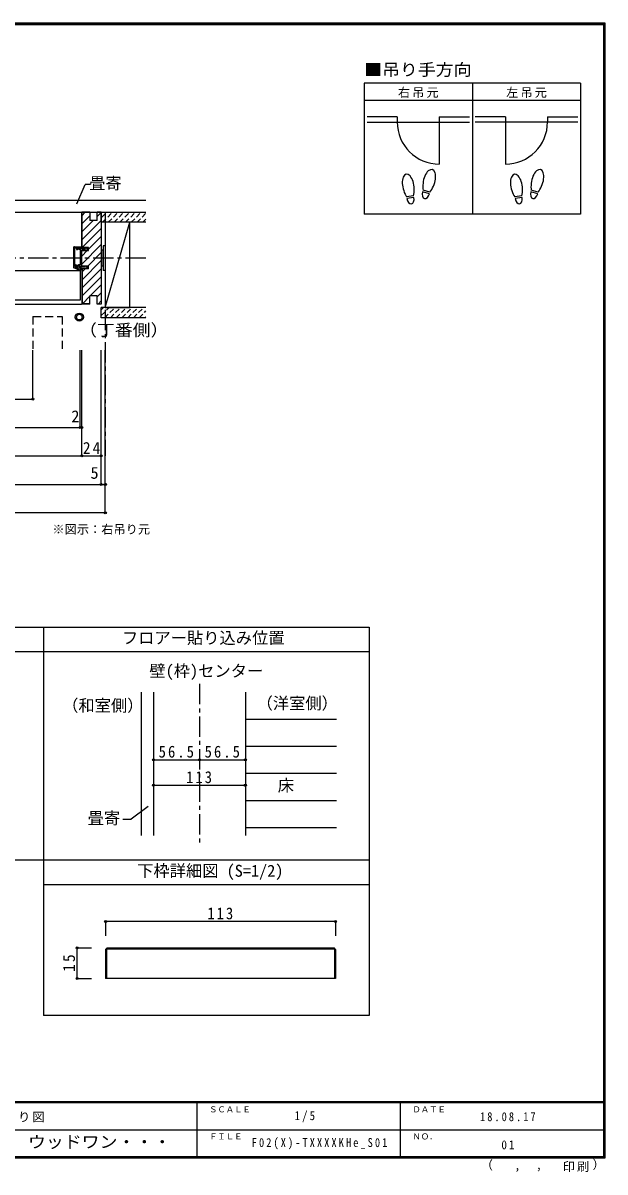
# Model space of a CAD drawing. Units: millimetres at full size, sheet at 1:5, with parts at other scales. Extents: x -973 to 977, y -718 to 696.
# Drawn here: x 261 to 977, y -718 to 696 of the extents above; entities that cross this region are included whole.
import ezdxf
from ezdxf.enums import TextEntityAlignment as Align

# ---------------------------------------------------------------- set-up
doc = ezdxf.new("R2010")
doc.units = ezdxf.units.MM
doc.header["$LTSCALE"] = 5
doc.header["$PDMODE"] = 32
doc.header["$PDSIZE"] = 2.5
for name, pattern in [('CHAIN1', [8, 5, -1, 1, -1]), ('DASHED1', [1.8, 1.2, -0.6]), ('DASHED2', [3, 2, -1])]:
    doc.linetypes.add(name, pattern=pattern)
for name, color, linetype in [('0-0_補助線', 4, 'Continuous'), ('0-1_通り芯', 4, 'CHAIN1'), ('0-2_柱', 3, 'Continuous'), ('0-3_仕上げ', 2, 'Continuous'), ('0-4_枠', 3, 'Continuous'), ('0-6_扉', 6, 'Continuous'), ('0-7_金物', 7, 'Continuous'), ('0-8_戸当り', 7, 'Continuous'), ('0-A_文字', 7, 'Continuous'), ('0-B_寸法', 7, 'Continuous'), ('0-C_ハッチ', 4, 'Continuous'), ('1-4_枠', 3, 'Continuous'), ('1-B_寸法', 4, 'Continuous'), ('F-0_補助線', 7, 'Continuous'), ('F-1_枠', 6, 'Continuous'), ('F-A_文字', 7, 'Continuous')]:
    doc.layers.add(name, color=color, linetype=linetype)
doc.styles.add('ＭＳ ゴシック', font='')
doc.styles.get('ＭＳ ゴシック').set_extended_font_data('MS Gothic')

msp = doc.modelspace()

# ---------------------------------------------------------------- linework, layer by layer
at = {"layer": '0-0_補助線', "color": 3}
for p, q in [((36.653, -47.408), (686.653, -47.408)), ((286.653, -47.408), (286.653, -525.408)), ((36.653, -77.408), (686.653, -77.408)), ((421.653, -127.408), (421.653, -303.915)), ((534.653, -127.408), (534.653, -303.915)), ((36.653, -333.915), (686.653, -333.915)), ((286.653, -363.934), (686.653, -363.934))]:
    msp.add_line(p, q, dxfattribs=at)
at = {"layer": '0-0_補助線', "linetype": 'CHAIN1'}
msp.add_line((478.153, -117.408), (478.153, -313.915), dxfattribs=at)
at = {"layer": '0-0_補助線', "color": 2}
msp.add_line((406.653, -127.408), (406.653, -303.915), dxfattribs=at)
at = {"layer": '0-0_補助線'}
for p, q in [((534.653, -160.71), (646.653, -160.71)), ((534.653, -194.011), (646.653, -194.011)), ((421.653, -210.662), (534.653, -210.662)), ((534.653, -227.313), (646.653, -227.313)), ((421.653, -242.047), (534.653, -242.047)), ((534.653, -260.614), (646.653, -260.614)), ((534.653, -293.915), (646.653, -293.915))]:
    msp.add_line(p, q, dxfattribs=at)
at = {"layer": '0-0_補助線', "color": 7}
for p in [(415.153, -267.924), (384.229, -283.734)]:
    msp.add_line(p, (394.073, -283.734), dxfattribs=at)
at = {"layer": '0-0_補助線', "color": 3}
msp.add_lwpolyline([(686.653, -47.408), (686.653, -525.408), (286.653, -525.408)], dxfattribs=at)
at = {"layer": '0-0_補助線', "color": 7}
for p in [(421.653, -210.662), (478.153, -210.662), (534.653, -210.662), (421.653, -242.047), (534.653, -242.047)]:
    msp.add_point(p, dxfattribs=at)
at = {"layer": '0-1_通り芯'}
for p, q in [((362.506, 463), (362.506, 163.184)), ((412.506, 406.5), (-409.2, 406.5))]:
    msp.add_line(p, q, dxfattribs=at)
at = {"layer": '0-2_柱', "color": 7}
msp.add_line((362.506, 345.684), (392.506, 450.684), dxfattribs=at)
at = {"layer": '0-2_柱'}
msp.add_lwpolyline([(392.506, 450.684), (362.506, 450.684), (362.506, 345.684), (392.506, 345.684)], close=True, dxfattribs=at)
at = {"layer": '0-3_仕上げ'}
for p, q in [((13.153, 478), (412.506, 478)), ((333.344, 463), (412.506, 463)), ((357.506, 450.684), (357.506, 463)), ((412.506, 450.684), (357.506, 450.684)), ((412.506, 345.684), (357.506, 345.684)), ((357.506, 333.184), (357.506, 345.684)), ((412.506, 333.184), (357.506, 333.184))]:
    msp.add_line(p, q, dxfattribs=at)
at = {"layer": '0-4_枠', "color": 4}
for p, q in [((13.153, 463), (333.344, 463)), ((13.153, 350), (333.344, 350))]:
    msp.add_line(p, q, dxfattribs=at)
at = {"layer": '0-4_枠'}
for p, q in [((333.506, 419.5), (333.506, 463)), ((343.506, 462.5), (334.006, 462.5)), ((334.006, 419.5), (334.006, 462.5)), ((343.506, 463), (343.506, 453)), ((352.506, 453), (343.506, 453)), ((352.506, 453), (352.506, 463)), ((357.506, 463), (352.506, 463)), ((333.506, 397.2), (333.506, 415.8)), ((333.506, 397.2), (342.006, 397.2)), ((342.006, 393.5), (342.006, 397.2)), ((342.006, 393.5), (333.506, 393.5)), ((333.506, 393.5), (333.506, 350)), ((334.006, 393.5), (334.006, 350.5)), ((343.506, 350), (343.506, 360)), ((352.506, 360), (343.506, 360)), ((343.506, 350), (333.506, 350)), ((343.506, 350.5), (334.006, 350.5))]:
    msp.add_line(p, q, dxfattribs=at)
for points in [[(343.506, 463), (333.646, 463), (333.506, 463)], [(357.506, 463), (357.506, 350), (352.506, 350), (352.506, 360)], [(333.506, 415.8), (342.006, 415.8), (342.006, 419.5), (333.506, 419.5)]]:
    msp.add_lwpolyline(points, dxfattribs=at)
at = {"layer": '0-6_扉'}
for p, q in [((331.506, 391), (13.153, 391)), ((331.506, 391), (331.506, 355)), ((331.506, 355), (13.153, 355))]:
    msp.add_line(p, q, dxfattribs=at)
at = {"layer": '0-6_扉', "linetype": 'DASHED2'}
msp.add_line((273.512, 334.908), (273.512, 293.184), dxfattribs=at)
msp.add_lwpolyline([(273.512, 334.908), (309.512, 334.908), (309.512, 293.184)], dxfattribs=at)
at = {"layer": '0-7_金物'}
for p, q in [((358.006, 415.5), (357.506, 415.5)), ((360.006, 416.5), (358.006, 416.5)), ((358.006, 416.5), (358.006, 396.5)), ((360.006, 421.5), (360.006, 391.5)), ((362.506, 421.5), (360.006, 421.5)), ((362.506, 421.5), (362.506, 391.5)), ((358.006, 397.5), (357.506, 397.5)), ((360.006, 396.5), (358.006, 396.5)), ((362.506, 391.5), (360.006, 391.5))]:
    msp.add_line(p, q, dxfattribs=at)
for radius in [5, 3.5]:
    msp.add_circle((330.555, 333.957), radius, dxfattribs=at)
at = {"layer": '0-8_戸当り', "color": 2}
for p, q in [((721.239, 580.308), (684.139, 580.308)), ((721.239, 580.308), (721.239, 574.008)), ((773.039, 580.308), (773.039, 522.208)), ((773.039, 580.308), (810.139, 580.308)), ((854.239, 580.308), (817.139, 580.308)), ((854.239, 580.308), (854.239, 522.208)), ((906.039, 580.308), (906.039, 574.008)), ((906.039, 580.308), (943.139, 580.308)), ((684.139, 574.008), (810.139, 574.008)), ((943.139, 574.008), (817.139, 574.008))]:
    msp.add_line(p, q, dxfattribs=at)
at = {"layer": '0-8_戸当り', "color": 3}
for p, q in [((741.457, 483.378), (732.811, 481.853)), ((741.822, 481.31), (733.175, 479.785)), ((760.924, 485.706), (752.444, 487.978)), ((761.468, 487.735), (752.987, 490.007)), ((874.457, 483.378), (865.811, 481.853)), ((874.822, 481.31), (866.175, 479.785)), ((893.924, 485.706), (885.444, 487.978)), ((894.468, 487.735), (885.987, 490.007))]:
    msp.add_line(p, q, dxfattribs=at)
at = {"layer": '0-8_戸当り'}
for p, q in [((323.506, 419.629), (323.506, 395.129)), ((324.506, 420.629), (333.206, 420.629)), ((325.006, 396.129), (325.006, 419.129)), ((325.006, 419.129), (327.106, 419.129)), ((327.106, 419.129), (327.106, 417.129)), ((327.106, 417.129), (328.306, 417.129)), ((328.306, 419.129), (331.006, 419.129)), ((328.306, 417.129), (328.306, 419.129)), ((330.62, 419.116), (328.902, 418.643)), ((330.172, 417.828), (329.311, 417.515)), ((331.006, 418.879), (331.006, 419.129)), ((331.006, 418.829), (331.006, 418.579)), ((333.506, 418.579), (331.006, 418.579)), ((331.506, 417.379), (331.006, 417.379)), ((333.405, 420.104), (331.505, 418.654)), ((332.006, 398.629), (332.006, 416.879)), ((333.506, 418.329), (333.506, 418.579)), ((333.506, 418.329), (338.006, 418.329)), ((333.506, 396.129), (333.506, 416.829)), ((338.006, 416.829), (333.506, 416.829)), ((341.006, 417.579), (338.006, 419.479)), ((338.006, 418.329), (338.006, 419.479)), ((338.006, 416.079), (341.006, 417.579)), ((338.006, 416.079), (338.006, 416.829)), ((325.006, 396.129), (329.006, 396.129)), ((327.989, 396.284), (325.498, 397.061)), ((328.538, 397.579), (325.915, 398.397)), ((329.006, 396.179), (329.006, 396.129)), ((331.506, 398.129), (329.546, 398.129)), ((331.006, 395.329), (329.803, 396.581)), ((324.006, 394.629), (331.006, 394.629)), ((330.201, 391.519), (324.006, 394.629)), ((330.515, 392.145), (325.567, 394.629)), ((331.006, 394.629), (331.006, 395.329)), ((332.106, 393.129), (332.106, 395.629)), ((332.806, 394.629), (338.006, 394.629)), ((332.806, 393.129), (332.806, 394.629)), ((338.006, 394.629), (338.006, 393.479))]:
    msp.add_line(p, q, dxfattribs=at)
for points in [[(332.806, 394.629), (332.806, 395.629), (332.006, 395.629), (332.006, 396.729), (329.669, 396.729)], [(338.006, 396.879), (338.006, 396.129), (333.506, 396.129)], [(338.006, 396.879), (341.006, 395.379), (338.006, 393.479)]]:
    msp.add_lwpolyline(points, dxfattribs=at)
at = {"layer": '0-8_戸当り', "color": 2}
for centre, start, end in [((773.039, 574.008), 180, 270), ((854.239, 574.008), 270, 0)]:
    msp.add_arc(centre, 51.8, start, end, dxfattribs=at)
at = {"layer": '0-8_戸当り'}
for centre, radius, start, end in [((324.506, 419.629), 1, 90, 180), ((329.106, 418.079), 0.6, 106.79003, 180), ((329.106, 418.079), 0.6, 180, 293.33765), ((331.006, 418.379), 1, 213.47738, 270), ((330.706, 418.829), 0.3, 0, 106.79003), ((331.306, 418.879), 0.3, 180, 311.34778), ((331.506, 416.879), 0.5, 0, 90), ((333.206, 420.329), 0.3, 311.34778, 90), ((325.706, 397.729), 0.7, 72.67017, 252.67017), ((328.346, 397.429), 1.2, 252.67017, 311.40962), ((329.546, 396.929), 1.2, 90, 147.21126), ((329.506, 396.179), 0.5, 53.61521, 180), ((329.669, 395.929), 0.8, 90, 131.40962), ((331.506, 398.629), 0.5, 270, 0), ((324.006, 395.129), 0.5, 180, 270), ((331.006, 393.129), 1.8, 243.42485, 360), ((331.006, 393.129), 1.1, 243.42485, 360)]:
    msp.add_arc(centre, radius, start, end, dxfattribs=at)
at = {"layer": '0-8_戸当り', "color": 3}
for centre, major_axis, ratio, start_param, end_param in [((734.795, 495.877), (-2.445, 13.867), 0.5, 4.34059143, 8.22577918), ((760.713, 501.878), (3.644, 13.601), 0.5, 4.34059143, 8.22577918), ((867.795, 495.877), (-2.445, 13.867), 0.5, 4.34059143, 8.22577918), ((893.713, 501.878), (3.644, 13.601), 0.5, 4.34059143, 8.22577918), ((760.609, 501.489), (4.416, 16.48), 0.4, 1.85063327, 2.44287679), ((760.609, 501.489), (4.416, 16.48), 0.4, 3.84030852, 4.43255203), ((893.609, 501.489), (4.416, 16.48), 0.4, 1.85063327, 2.44287679), ((893.609, 501.489), (4.416, 16.48), 0.4, 3.84030852, 4.43255203), ((734.865, 495.481), (-2.963, 16.802), 0.4, 1.85063327, 2.44287679), ((737.498, 480.548), (-1.27, 7.205), 0.6, 1.57079633, 4.71238898), ((734.865, 495.481), (-2.963, 16.802), 0.4, 3.84030852, 4.43255203), ((756.684, 486.842), (1.894, 7.067), 0.6, 1.57079633, 4.71238898), ((867.865, 495.481), (-2.963, 16.802), 0.4, 1.85063327, 2.44287679), ((870.498, 480.548), (-1.27, 7.205), 0.6, 1.57079633, 4.71238898), ((867.865, 495.481), (-2.963, 16.802), 0.4, 3.84030852, 4.43255203), ((889.684, 486.842), (1.894, 7.067), 0.6, 1.57079633, 4.71238898)]:
    msp.add_ellipse(centre, major_axis=major_axis, ratio=ratio, start_param=start_param, end_param=end_param, dxfattribs=at)
at = {"layer": '0-A_文字', "color": 3}
for p, q in [((946.639, 621.667), (680.639, 621.667)), ((680.639, 621.667), (680.639, 460.667)), ((813.639, 621.667), (813.639, 460.667)), ((946.639, 621.667), (946.639, 460.667)), ((680.639, 600.667), (946.639, 600.667)), ((946.639, 460.667), (680.639, 460.667))]:
    msp.add_line(p, q, dxfattribs=at)
at = {"layer": '0-A_文字'}
for p in [(327.63, 473.26), (344.186, 496.982)]:
    msp.add_line(p, (337.593, 496.982), dxfattribs=at)
at = {"layer": '0-B_寸法', "color": 4}
for p, q in [((273.512, 233.184), (273.512, 293.184)), ((331.506, 198.184), (331.506, 293.184)), ((333.506, 163.184), (333.506, 293.184)), ((357.506, 128.184), (357.506, 293.184)), ((362.506, 93.184), (362.506, 293.184)), ((-320.2, 233.184), (273.512, 233.184)), ((-330.2, 198.184), (333.506, 198.184)), ((-354.2, 163.184), (357.506, 163.184)), ((-359.2, 128.184), (362.506, 128.184)), ((362.506, 93.184), (-359.2, 93.184))]:
    msp.add_line(p, q, dxfattribs=at)
at = {"layer": '0-B_寸法'}
for p in [(273.512, 233.184), (331.506, 198.184), (333.506, 198.184), (333.506, 163.184), (357.506, 163.184), (357.506, 128.184), (362.506, 128.184), (362.506, 93.184)]:
    msp.add_point(p, dxfattribs=at)
at = {"layer": '0-C_ハッチ'}
for p, q in [((334.006, 459.115), (337.392, 462.5)), ((334.006, 449.215), (343.506, 458.715)), ((334.006, 439.316), (347.691, 453)), ((334.006, 429.416), (357.506, 452.916)), ((352.506, 457.816), (357.506, 462.816)), ((334.006, 419.517), (357.506, 443.017)), ((342.006, 417.617), (357.506, 433.117)), ((333.506, 399.218), (357.506, 423.218)), ((333.506, 409.117), (340.189, 415.8)), ((341.388, 397.2), (357.506, 413.318)), ((334.006, 379.919), (357.506, 403.419)), ((334.006, 370.019), (357.506, 393.519)), ((334.006, 389.818), (337.688, 393.5)), ((334.006, 360.12), (357.506, 383.62)), ((343.786, 360), (357.506, 373.72)), ((334.286, 350.5), (343.506, 359.72)), ((352.506, 358.821), (357.506, 363.821)), ((353.585, 350), (357.506, 353.921))]:
    msp.add_line(p, q, dxfattribs=at)
at = {"layer": '0-C_ハッチ', "linetype": 'DASHED1'}
for p, q in [((357.506, 456.201), (364.49, 463.184)), ((359.061, 450.684), (371.561, 463.184)), ((366.132, 450.684), (378.632, 463.184)), ((373.203, 450.684), (385.703, 463.184)), ((380.274, 450.684), (392.774, 463.184)), ((387.345, 450.684), (399.845, 463.184)), ((394.416, 450.684), (406.916, 463.184)), ((401.487, 450.684), (412.506, 461.703)), ((408.558, 450.684), (412.506, 454.632)), ((357.506, 335.993), (367.198, 345.684)), ((357.506, 343.064), (360.127, 345.684)), ((361.769, 333.184), (374.269, 345.684)), ((368.84, 333.184), (381.34, 345.684)), ((375.911, 333.184), (388.411, 345.684)), ((382.982, 333.184), (395.482, 345.684)), ((390.053, 333.184), (402.553, 345.684)), ((397.124, 333.184), (409.624, 345.684)), ((404.195, 333.184), (412.506, 341.495)), ((411.267, 333.184), (412.506, 334.424))]:
    msp.add_line(p, q, dxfattribs=at)
at = {"layer": '1-4_枠'}
for p, q in [((362.903, -443.939), (362.903, -479.671)), ((364.153, -443.421), (364.153, -479.671)), ((645.403, -443.939), (643.635, -442.171)), ((645.403, -443.939), (645.403, -479.671)), ((645.403, -479.671), (362.903, -479.671))]:
    msp.add_line(p, q, dxfattribs=at)
for points in [[(362.903, -443.939), (364.671, -442.171), (643.635, -442.171)], [(364.153, -443.421), (644.153, -443.421), (644.153, -479.671)]]:
    msp.add_lwpolyline(points, dxfattribs=at)
at = {"layer": '1-B_寸法'}
for p, q in [((645.403, -409.671), (362.903, -409.671)), ((362.903, -409.671), (362.903, -427.171)), ((645.403, -409.671), (645.403, -427.171)), ((327.903, -479.671), (327.903, -442.171)), ((327.903, -442.171), (345.403, -442.171)), ((327.903, -479.671), (345.403, -479.671))]:
    msp.add_line(p, q, dxfattribs=at)
at = {"layer": '1-B_寸法', "color": 7}
for p in [(362.903, -409.671), (645.403, -409.671), (327.903, -442.171), (327.903, -479.671)]:
    msp.add_point(p, dxfattribs=at)
at = {"layer": 'F-1_枠'}
for p, q in [((-973.347, 695.833), (976.653, 695.833)), ((-973.347, 695), (976.653, 695)), ((-973.347, 694.167), (976.653, 694.167)), ((974.986, 695.833), (974.986, -700.833)), ((975.82, 695.833), (975.82, -700.833)), ((976.653, 695.833), (976.653, -700.833)), ((976.653, -631.667), (-973.347, -631.667)), ((976.653, -632.5), (-973.347, -632.5)), ((474.986, -632.5), (474.986, -699.167)), ((724.986, -632.5), (724.986, -699.167)), ((1.653, -665.833), (974.986, -665.834)), ((976.653, -699.167), (-973.347, -699.167)), ((976.653, -700), (-973.347, -700)), ((976.653, -700.833), (-973.347, -700.833))]:
    msp.add_line(p, q, dxfattribs=at)

# ---------------------------------------------------------------- texts
at = {"layer": '0-0_補助線', "color": 7, "style": 'ＭＳ ゴシック'}
for s, p in [('フロアー貼り込み位置', (382.903, -72.408)), ('壁(枠)センター', (416.653, -113)), ('（和室側）', (309.413, -155.606)), ('（洋室側）', (548.408, -152.803)), ('床', (574.428, -253.963)), ('畳寄', (340.801, -294.175)), ('下枠詳細図 (S=1/2)', (401.653, -358.925))]:
    msp.add_text(s, height=14.66, dxfattribs=at).set_placement(p, align=Align.BOTTOM_LEFT)
at = {"layer": '0-0_補助線', "color": 7, "char_height": 14.66, "attachment_point": 7, "style": 'ＭＳ ゴシック'}
for s, insert in [('\\T1.28;\\W0.9;56.5', (428.028, -208.162)), ('\\T1.28;\\W0.9;56.5', (484.528, -208.162)), ('\\T1.27;\\W0.9;113', (461.903, -239.547))]:
    msp.add_mtext(s, dxfattribs=dict(at, insert=insert))
at = {"layer": '0-A_文字', "style": 'ＭＳ ゴシック', "width": 1.1}
for s, p in [('■吊り手方向', (680.639, 626.667)), ('（丁番側）', (330.188, 306.29))]:
    msp.add_text(s, height=14.66, dxfattribs=at).set_placement(p, align=Align.BOTTOM_LEFT)
at = {"layer": '0-A_文字', "style": 'ＭＳ ゴシック'}
for s, height, p in [('畳寄', 14.66, (342.593, 486.982)), ('※図示：右吊り元', 11, (297.458, 64.165))]:
    msp.add_text(s, height=height, dxfattribs=at).set_placement(p, align=Align.BOTTOM_LEFT)
at = {"layer": '0-A_文字', "char_height": 11, "attachment_point": 7, "style": 'ＭＳ ゴシック'}
for s, insert in [('\\T1.17;右吊元', (722.139, 603.667)), ('\\T1.17;左吊元', (855.139, 603.667))]:
    msp.add_mtext(s, dxfattribs=dict(at, insert=insert))
at = {"layer": '0-B_寸法', "style": 'ＭＳ ゴシック'}
for s, p in [('2', (320.756, 200.184)), ('5', (344.269, 130.684))]:
    msp.add_text(s, height=14.66, dxfattribs=at).set_placement(p, align=Align.BOTTOM_LEFT)
at = {"layer": '0-B_寸法', "insert": (334.881, 165.684), "char_height": 14.66, "attachment_point": 7, "style": 'ＭＳ ゴシック'}
msp.add_mtext('\\T1.27;\\W0.95;24', dxfattribs=at)
at = {"layer": '1-B_寸法', "color": 7, "insert": (487.903, -407.171), "char_height": 14.66, "attachment_point": 7, "style": 'ＭＳ ゴシック'}
msp.add_mtext('\\T1.27;\\W0.9;113', dxfattribs=at)
at = {"layer": '1-B_寸法', "color": 7, "insert": (325.403, -471.546), "char_height": 14.66, "attachment_point": 7, "rotation": 90, "style": 'ＭＳ ゴシック'}
msp.add_mtext('\\T1.27;\\W0.95;15', dxfattribs=at)
at = {"layer": 'F-0_補助線', "insert": (185.035, -656.798), "char_height": 11, "attachment_point": 7, "style": 'ＭＳ ゴシック'}
msp.add_mtext('\\T1.17;建具納まり図', dxfattribs=at)
at = {"layer": 'F-A_文字', "style": 'ＭＳ ゴシック'}
for s, height, p in [('ＳＣＡＬＥ', 7.331, (489.986, -646.667)), ('ＤＡＴＥ', 7.331, (739.986, -646.667)), ('ＦＩＬＥ', 7.331, (489.986, -680)), ('ＮＯ．', 7.331, (739.986, -680.001)), ('（', 11, (823.992, -718.052)), ('）', 11, (961.387, -717.355)), (',', 11, (865.199, -718.052)), (',', 11, (891.686, -717.588))]:
    msp.add_text(s, height=height, dxfattribs=at).set_placement(p, align=Align.BOTTOM_LEFT)
at = {"layer": 'F-A_文字', "style": 'ＭＳ ゴシック', "width": 1.1}
msp.add_text('ウッドワン・・・', height=14.66, dxfattribs=at).set_placement((267.486, -692.5), align=Align.BOTTOM_LEFT)
at = {"layer": 'F-A_文字', "char_height": 11, "attachment_point": 7, "style": 'ＭＳ ゴシック'}
for s, insert in [('\\T1.38;\\W0.9;1/5', (594.986, -656.667)), ('\\T1.39;\\W0.85;18.08.17', (823.111, -655.417)), ('\\T1.4;\\W0.85;F02(X)-TXXXXKHe_S01', (542.486, -690.001)), ('\\T1.36;\\W0.9;01', (849.361, -690.001)), ('\\T1.17;印刷', (924.678, -717.82))]:
    msp.add_mtext(s, dxfattribs=dict(at, insert=insert))

doc.saveas('drawing.dxf')
